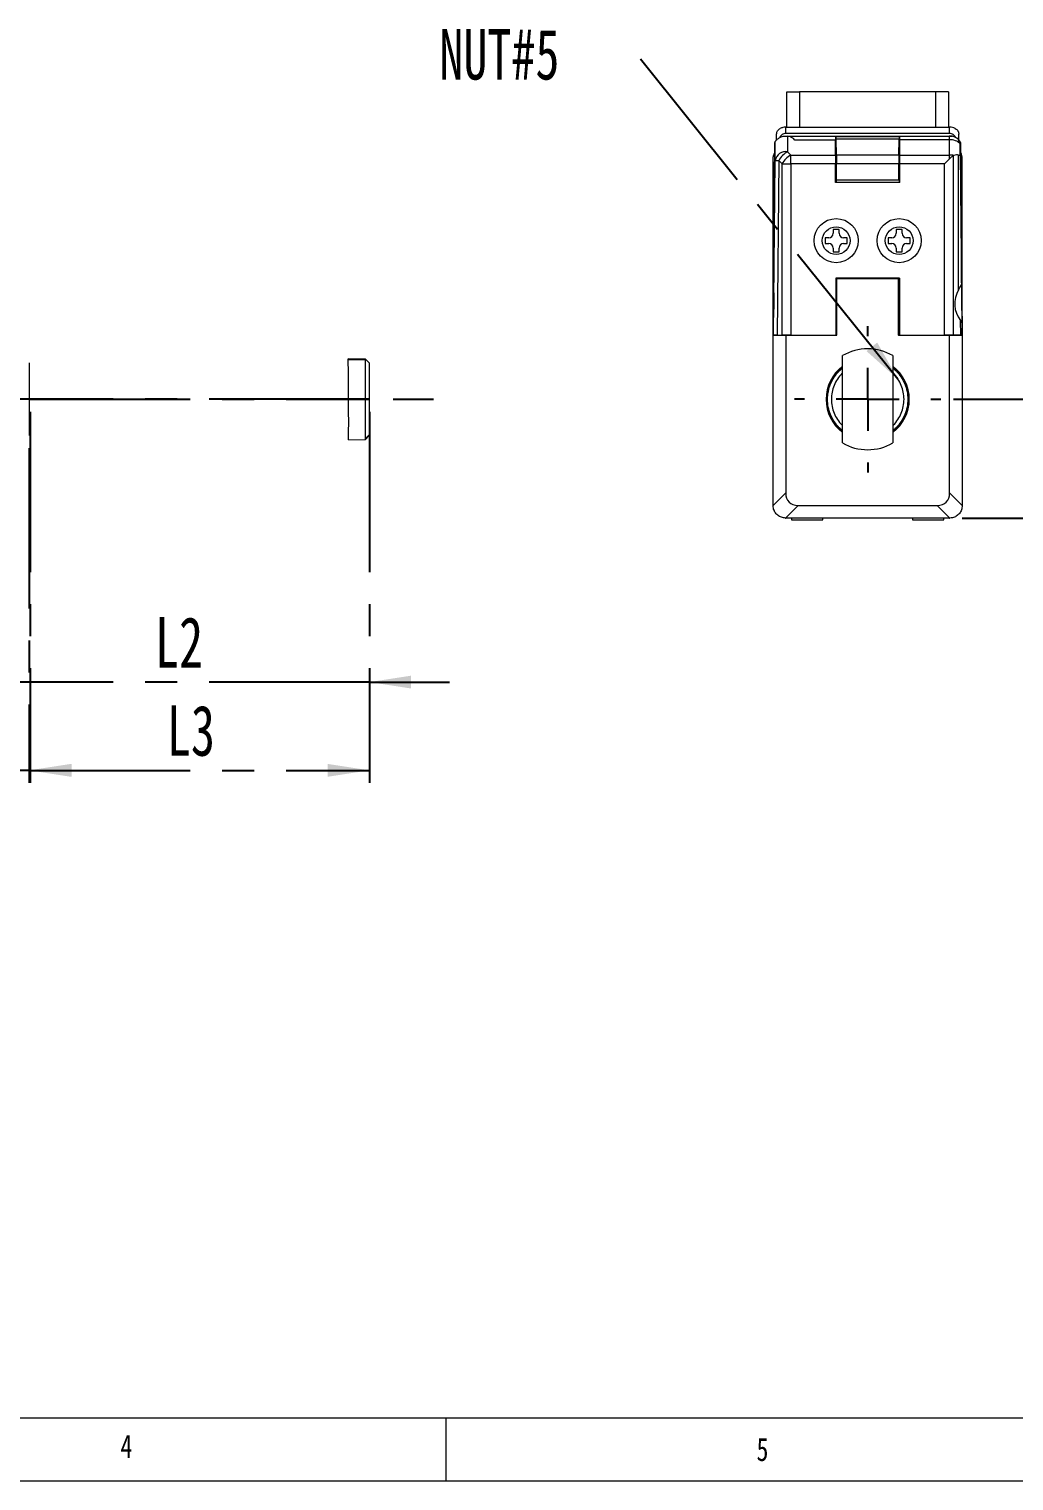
# Paper-space layout '시트2-ENG' of a CAD drawing. Header units: inches. Extents: x 0.2 to 16.3, y 0.2 to 11.5.
# Drawn here: x 6.965 to 10.04, y 0.197 to 4.731 of the extents above; entities that cross this region are included whole.
import ezdxf

# ---------------------------------------------------------------- set-up
doc = ezdxf.new("R2010")
doc.units = ezdxf.units.IN
doc.header["$MEASUREMENT"] = 0
doc.linetypes.add('CENTERX2', pattern=[0.8, 0.5, -0.1, 0.1, -0.1])
doc.layers.add('CENTER_LINE', color=7, linetype='CENTERX2')
doc.styles.add('SLDTEXTSTYLE0', font='TXT', dxfattribs={"width": 0.7})
doc.styles.add('SLDTEXTSTYLE3', font='TXT', dxfattribs={"width": 0.75})
doc.dimstyles.new('SLDDIMSTYLE0', dxfattribs={"dimtxt": 0.15748, "dimasz": 0.13, "dimexe": 0, "dimexo": 0.0625, "dimgap": 0.03937, "dimtad": 1, "dimdec": 3, "dimrnd": 1e-09, "dimzin": 12, "dimdsep": 46, "dimtxsty": 'SLDTEXTSTYLE0', "dimsah": 1, "dimcen": 0.09, "dimadec": 0, "dimazin": 3, "dimtfac": 1, "dimtdec": 3, "dimtofl": 0, "dimtmove": 0, "dimatfit": 3, "dimfxl": 1, "dimfrac": 2, "dimtolj": 1, "dimtzin": 12, "dimarcsym": 0})
doc.dimstyles.new('SLDDIMSTYLE2', dxfattribs={"dimtxt": 0.15748, "dimasz": 0.13, "dimexe": 0, "dimexo": 0.0625, "dimgap": 0.03937, "dimtad": 1, "dimdec": 3, "dimrnd": 1e-09, "dimdsep": 46, "dimtxsty": 'SLDTEXTSTYLE0', "dimsah": 1, "dimcen": 0.09, "dimadec": 0, "dimazin": 2, "dimtfac": 1, "dimtdec": 3, "dimtofl": 0, "dimtmove": 0, "dimatfit": 3, "dimfxl": 1, "dimfrac": 2, "dimtolj": 1, "dimtzin": 12, "dimarcsym": 0})
doc.dimstyles.new('SLDDIMSTYLE5', dxfattribs={"dimtxt": 0.15748, "dimasz": 0.13, "dimexe": 0, "dimexo": 0.0625, "dimgap": 0.03937, "dimtad": 1, "dimdec": 3, "dimrnd": 1e-09, "dimzin": 12, "dimdsep": 46, "dimtxsty": 'SLDTEXTSTYLE0', "dimsah": 1, "dimcen": 0.09, "dimadec": 0, "dimazin": 3, "dimtfac": 1, "dimtdec": 3, "dimtmove": 0, "dimatfit": 0, "dimfxl": 1, "dimfrac": 2, "dimtolj": 1, "dimtzin": 12, "dimarcsym": 0})
doc.dimstyles.new('SLDDIMSTYLE7', dxfattribs={"dimtxt": 0.18, "dimasz": 0.13, "dimexe": 0, "dimexo": 0.0625, "dimgap": 0, "dimtad": 0, "dimtih": 1, "dimtoh": 1, "dimdec": 0, "dimrnd": 1e-09, "dimzin": 0, "dimdsep": 46, "dimtxsty": 'Standard', "dimsah": 1, "dimcen": 0.09, "dimadec": 0, "dimazin": 0, "dimtfac": 0.13, "dimtdec": 0, "dimtofl": 0, "dimtmove": 0, "dimatfit": 3, "dimfxl": 1, "dimfrac": 2, "dimtolj": 1, "dimtzin": 0, "dimarcsym": 0})

# ---------------------------------------------------------------- blocks, each defined once
blk = doc.blocks.new('_D_46')
at = {"layer": 'CENTER_LINE'}
for p, q in [((6.9686, 3.535), (6.9686, 2.3765)), ((8.0282, 3.535), (8.0282, 2.3765)), ((6.9686, 2.4158), (8.0282, 2.4158))]:
    blk.add_line(p, q, dxfattribs=at)
for points in [[(6.9686, 2.4158), (7.0986, 2.3958), (7.0986, 2.4358)], [(8.0282, 2.4158), (7.8982, 2.4358), (7.8982, 2.3958)]]:
    blk.add_solid(points, dxfattribs=at)
at = {"layer": 'CENTER_LINE', "insert": (7.3958, 2.6188), "char_height": 0.15748, "attachment_point": 1, "style": 'SLDTEXTSTYLE0'}
blk.add_mtext('L3', dxfattribs=at)
blk = doc.blocks.new('_D_47')
at = {"layer": 'CENTER_LINE'}
for p, q in [((8.0282, 3.535), (8.0282, 2.652)), ((6.8945, 3.2425), (6.8945, 2.652)), ((6.8945, 2.6914), (6.6445, 2.6914)), ((8.0282, 2.6914), (6.8945, 2.6914)), ((8.0282, 2.6914), (8.2782, 2.6914))]:
    blk.add_line(p, q, dxfattribs=at)
for points in [[(6.8945, 2.6914), (6.7645, 2.7114), (6.7645, 2.6714)], [(8.0282, 2.6914), (8.1582, 2.6714), (8.1582, 2.7114)]]:
    blk.add_solid(points, dxfattribs=at)
at = {"layer": 'CENTER_LINE', "insert": (7.3588, 2.8944), "char_height": 0.15748, "attachment_point": 1, "style": 'SLDTEXTSTYLE0'}
blk.add_mtext('L2', dxfattribs=at)
blk = doc.blocks.new('_D_50')
at = {"layer": 'CENTER_LINE'}
for p, q in [((6.9654, 3.4216), (6.9654, 2.3765)), ((6.8945, 3.2425), (6.8945, 2.3765)), ((6.8945, 2.4158), (6.476, 2.4158)), ((6.9654, 2.4158), (6.8945, 2.4158)), ((6.9654, 2.4158), (7.2154, 2.4158))]:
    blk.add_line(p, q, dxfattribs=at)
for points in [[(6.8945, 2.4158), (6.7645, 2.4358), (6.7645, 2.3958)], [(6.9654, 2.4158), (7.0954, 2.3958), (7.0954, 2.4358)]]:
    blk.add_solid(points, dxfattribs=at)
at = {"layer": 'CENTER_LINE', "insert": (6.476, 2.6188), "char_height": 0.15748, "attachment_point": 1, "style": 'SLDTEXTSTYLE0'}
blk.add_mtext('L1', dxfattribs=at)
blk = doc.blocks.new('_D_51')
at = {"layer": 'CENTER_LINE'}
for p, q in [((10.3079, 3.5744), (10.3079, 4.257)), ((9.8514, 3.5744), (10.3473, 3.5744)), ((10.3079, 3.2035), (10.3079, 3.5744)), ((9.879, 3.2035), (10.3473, 3.2035))]:
    blk.add_line(p, q, dxfattribs=at)
for points in [[(10.3079, 3.5744), (10.2879, 3.4444), (10.3279, 3.4444)], [(10.3079, 3.2035), (10.3279, 3.3335), (10.2879, 3.3335)]]:
    blk.add_solid(points, dxfattribs=at)
at = {"layer": 'CENTER_LINE', "insert": (10.1049, 3.7741), "char_height": 0.15748, "attachment_point": 1, "rotation": 90, "style": 'SLDTEXTSTYLE0'}
blk.add_mtext('0.371', dxfattribs=at)
blk = doc.blocks.new('SW_NOTE_0_21')
at = {"layer": 'CENTER_LINE', "color": 0, "insert": (-0.6275, 0.0943), "char_height": 0.15748, "attachment_point": 1, "style": 'SLDTEXTSTYLE0'}
blk.add_mtext('NUT#5', dxfattribs=at)
blk = doc.blocks.new('SW_CENTERMARKSYMBOL_11')
at = {"layer": 'CENTER_LINE', "color": 0}
for p, q in [((0, 0.1969), (0, 0.2283)), ((0, 0), (0, 0.0984)), ((-0.1969, 0), (-0.2283, 0)), ((0, 0), (-0.0984, 0)), ((0, 0), (0, -0.0984)), ((0, 0), (0.0984, 0)), ((0.1969, 0), (0.2283, 0)), ((0, -0.1969), (0, -0.2283))]:
    blk.add_line(p, q, dxfattribs=at)

psp = doc.layouts.new('시트2-ENG')

# ---------------------------------------------------------------- linework, layer by layer
at = {"color": 7, "linetype": 'Continuous', "lineweight": 18}
for p, q in [((9.3317, 4.4241), (9.3317, 4.5343)), ((9.7963, 4.5343), (9.3711, 4.5343)), ((9.8357, 4.5343), (9.8357, 4.4241)), ((9.3278, 4.4044), (9.3278, 4.4241)), ((9.3278, 4.4241), (9.8396, 4.4241)), ((9.8396, 4.4044), (9.3278, 4.4044)), ((9.8396, 4.4044), (9.8396, 4.4241)), ((9.2884, 3.7745), (9.2937, 4.3768)), ((9.2945, 4.32), (9.2945, 4.3781)), ((9.3072, 4.3904), (9.3094, 4.392)), ((9.3278, 4.3965), (9.8396, 4.3965)), ((9.3278, 4.3965), (9.4833, 4.3965)), ((9.3338, 4.3961), (9.3338, 4.3475)), ((9.3365, 4.3956), (9.4833, 4.3956)), ((9.4833, 4.384), (9.3566, 4.384)), ((9.4833, 4.3956), (9.4833, 4.3965)), ((9.4833, 4.3956), (9.4833, 4.384)), ((9.4833, 4.3372), (9.4833, 4.384)), ((9.4853, 4.3746), (9.4833, 4.3746)), ((9.4853, 4.3729), (9.4833, 4.3729)), ((9.4861, 4.3965), (9.4853, 4.3948)), ((9.4853, 4.3729), (9.4853, 4.3948)), ((9.4853, 4.3948), (9.4854, 4.3945)), ((9.4853, 4.3017), (9.4853, 4.3729)), ((9.682, 4.3945), (9.4854, 4.3945)), ((9.486, 4.3372), (9.4856, 4.3864)), ((9.6818, 4.3864), (9.4856, 4.3864)), ((9.4861, 4.3965), (9.6813, 4.3965)), ((9.6813, 4.3965), (9.6821, 4.3948)), ((9.6814, 4.3372), (9.6818, 4.3864)), ((9.6821, 4.3948), (9.682, 4.3945)), ((9.6821, 4.3948), (9.6821, 4.3729)), ((9.6821, 4.3746), (9.6841, 4.3746)), ((9.6821, 4.3017), (9.6821, 4.3729)), ((9.6821, 4.3729), (9.6841, 4.3729)), ((9.6841, 4.3965), (9.8396, 4.3965)), ((9.6841, 4.3955), (9.6841, 4.3965)), ((9.8396, 4.3955), (9.6841, 4.3955)), ((9.6841, 4.385), (9.6841, 4.3955)), ((9.8396, 4.385), (9.6841, 4.385)), ((9.6841, 4.3372), (9.6841, 4.385)), ((9.8396, 4.385), (9.8396, 4.3955)), ((9.8396, 4.3372), (9.8396, 4.385)), ((9.8685, 4.3749), (9.8683, 4.3841)), ((9.8727, 4.3345), (9.8727, 4.3723)), ((9.8737, 4.3768), (9.879, 3.7745)), ((9.2884, 3.7745), (9.2884, 4.3257)), ((9.2897, 3.7745), (9.2945, 4.32)), ((9.306, 4.3196), (9.3012, 3.7745)), ((9.3163, 4.3094), (9.306, 4.3196)), ((9.3163, 4.3094), (9.3441, 4.3094)), ((9.3163, 3.7745), (9.3163, 4.3094)), ((9.3338, 4.3475), (9.3441, 4.3372)), ((9.3441, 4.3094), (9.3441, 4.3372)), ((9.3441, 4.3372), (9.4833, 4.3372)), ((9.4833, 4.3094), (9.3441, 4.3094)), ((9.3441, 4.3094), (9.3441, 3.7745)), ((9.4833, 4.3372), (9.4833, 4.3094)), ((9.4833, 4.2509), (9.4833, 4.3094)), ((9.6814, 4.3372), (9.486, 4.3372)), ((9.6813, 4.3094), (9.4861, 4.3094)), ((9.4861, 4.2587), (9.4861, 4.3094)), ((9.6813, 4.2587), (9.6813, 4.3094)), ((9.6841, 4.3372), (9.8396, 4.3372)), ((9.6841, 4.3094), (9.6841, 4.3372)), ((9.6841, 4.2509), (9.6841, 4.3094)), ((9.8233, 4.3094), (9.6841, 4.3094)), ((9.8233, 4.3094), (9.8396, 4.3257)), ((9.8233, 3.7745), (9.8233, 4.3094)), ((9.8396, 4.3257), (9.8396, 4.3372)), ((9.8511, 4.3347), (9.8511, 3.7745)), ((9.8674, 3.916), (9.8674, 4.3372)), ((9.879, 3.7745), (9.879, 4.3257)), ((9.4853, 4.3017), (9.4833, 4.3017)), ((9.4856, 4.2784), (9.4833, 4.2784)), ((9.4855, 4.2784), (9.4853, 4.3017)), ((9.4856, 4.2587), (9.4856, 4.2784)), ((9.6818, 4.2587), (9.6818, 4.2784)), ((9.6818, 4.2784), (9.6841, 4.2784)), ((9.6819, 4.2784), (9.6821, 4.3017)), ((9.6821, 4.3017), (9.6841, 4.3017)), ((9.4856, 4.2587), (9.4833, 4.2587)), ((9.6841, 4.2509), (9.4833, 4.2509)), ((9.4854, 4.2587), (9.4854, 4.2509)), ((9.4857, 4.2587), (9.4857, 4.2509)), ((9.4861, 4.2587), (9.4857, 4.2587)), ((9.6813, 4.2587), (9.4861, 4.2587)), ((9.6813, 4.2587), (9.6816, 4.2587)), ((9.6816, 4.2587), (9.6816, 4.2509)), ((9.6818, 4.2587), (9.6841, 4.2587)), ((9.682, 4.2587), (9.682, 4.2509)), ((9.4945, 4.1042), (9.4761, 4.1042)), ((9.4761, 4.1042), (9.4761, 4.0927)), ((9.4945, 4.0927), (9.4945, 4.1042)), ((9.6913, 4.1042), (9.6729, 4.1042)), ((9.6729, 4.1042), (9.6729, 4.0927)), ((9.6913, 4.0927), (9.6913, 4.1042)), ((9.4508, 4.079), (9.4508, 4.0606)), ((9.4623, 4.079), (9.4508, 4.079)), ((9.4508, 4.0606), (9.4623, 4.0606)), ((9.4761, 4.0468), (9.4761, 4.0353)), ((9.4761, 4.0353), (9.4945, 4.0353)), ((9.4945, 4.0353), (9.4945, 4.0468)), ((9.5197, 4.079), (9.5082, 4.079)), ((9.5082, 4.0606), (9.5197, 4.0606)), ((9.5197, 4.0606), (9.5197, 4.079)), ((9.6477, 4.079), (9.6477, 4.0606)), ((9.6592, 4.079), (9.6477, 4.079)), ((9.6477, 4.0606), (9.6592, 4.0606)), ((9.6729, 4.0468), (9.6729, 4.0353)), ((9.6729, 4.0353), (9.6913, 4.0353)), ((9.6913, 4.0353), (9.6913, 4.0468)), ((9.7166, 4.079), (9.7051, 4.079)), ((9.7051, 4.0606), (9.7166, 4.0606)), ((9.7166, 4.0606), (9.7166, 4.079)), ((9.6831, 3.9526), (9.4843, 3.9526)), ((9.4843, 3.9526), (9.4843, 3.7745)), ((9.4872, 3.7744), (9.4872, 3.9516)), ((9.4872, 3.9516), (9.6802, 3.9516)), ((9.5425, 3.9526), (9.5415, 3.9516)), ((9.5869, 3.9516), (9.5859, 3.9526)), ((9.6802, 3.7744), (9.6802, 3.9516)), ((9.6831, 3.9526), (9.6831, 3.7745)), ((9.4872, 3.9123), (9.4843, 3.9123)), ((9.6831, 3.9123), (9.6802, 3.9123)), ((9.4843, 3.8335), (9.4872, 3.8335)), ((9.6802, 3.8335), (9.6831, 3.8335)), ((9.8742, 3.7745), (9.8738, 3.8209)), ((9.8773, 3.812), (9.8776, 3.7745)), ((9.2897, 3.7745), (9.2884, 3.7745)), ((9.2884, 3.2429), (9.2884, 3.7744)), ((9.2884, 3.7744), (9.3278, 3.7744)), ((9.2886, 3.7744), (9.2886, 3.7745)), ((9.2892, 3.7744), (9.2892, 3.7745)), ((9.3012, 3.7745), (9.2897, 3.7745)), ((9.3009, 3.7744), (9.3009, 3.7745)), ((9.3012, 3.7745), (9.3163, 3.7745)), ((9.3159, 3.7744), (9.3159, 3.7745)), ((9.3441, 3.7745), (9.3163, 3.7745)), ((9.3179, 3.7744), (9.3179, 3.7745)), ((9.3278, 3.7744), (9.3278, 3.2819)), ((9.3278, 3.7744), (9.4872, 3.7744)), ((9.3441, 3.7745), (9.4843, 3.7745)), ((9.3494, 3.7745), (9.3494, 3.7744)), ((9.4872, 3.7915), (9.4843, 3.7931)), ((9.6831, 3.7758), (9.679, 3.7744)), ((9.6802, 3.7744), (9.8396, 3.7744)), ((9.6831, 3.7745), (9.8233, 3.7745)), ((9.8511, 3.7745), (9.8233, 3.7745)), ((9.8396, 3.2819), (9.8396, 3.7744)), ((9.8396, 3.7744), (9.879, 3.7744)), ((9.8435, 3.7744), (9.8435, 3.7745)), ((9.8742, 3.7745), (9.8511, 3.7745)), ((9.8632, 3.7745), (9.8632, 3.7744)), ((9.8665, 3.7745), (9.8665, 3.7744)), ((9.8776, 3.7745), (9.8742, 3.7745)), ((9.879, 3.7745), (9.8776, 3.7745)), ((9.8782, 3.7744), (9.8782, 3.7745)), ((9.8786, 3.7744), (9.8786, 3.7745)), ((9.879, 3.7744), (9.879, 3.2429)), ((8.0155, 3.6997), (7.9619, 3.7007)), ((8.0155, 3.6973), (7.962, 3.698)), ((8.0155, 3.4491), (8.0155, 3.6997)), ((8.0271, 3.6879), (8.0155, 3.6997)), ((8.0271, 3.6879), (8.0271, 3.4609)), ((9.4932, 3.6649), (9.505, 3.6745)), ((9.505, 3.438), (9.505, 3.7108)), ((9.6624, 3.7108), (9.6624, 3.5744)), ((9.6742, 3.6649), (9.6624, 3.6749)), ((9.6624, 3.5744), (9.6624, 3.438)), ((7.9632, 3.4481), (8.0155, 3.4491)), ((8.0155, 3.4516), (8.0271, 3.4632)), ((8.0155, 3.4491), (8.0271, 3.4609)), ((8.0155, 3.4516), (8.0155, 3.4491)), ((9.2884, 3.2425), (9.3278, 3.2819)), ((9.8396, 3.2819), (9.879, 3.2425)), ((9.3668, 3.2429), (9.3274, 3.2035)), ((9.3668, 3.2429), (9.8006, 3.2429)), ((9.84, 3.2035), (9.8006, 3.2429)), ((9.8396, 3.2035), (9.3278, 3.2035)), ((9.3455, 3.2035), (9.3455, 3.1976)), ((9.3455, 3.1976), (9.3947, 3.1976)), ((9.3947, 3.1976), (9.4439, 3.1976)), ((9.4439, 3.1976), (9.4439, 3.2035)), ((9.7235, 3.2035), (9.7235, 3.1976)), ((9.7235, 3.1976), (9.7727, 3.1976)), ((9.7727, 3.1976), (9.8219, 3.1976)), ((9.8219, 3.1976), (9.8219, 3.2035)), ((0.3937, 0.3937), (16.1516, 0.3937)), ((8.2677, 0.1969), (8.2677, 0.3937)), ((0.1969, 0.1969), (16.3386, 0.1969))]:
    psp.add_line(p, q, dxfattribs=at)
at = {"color": 8, "linetype": 'Continuous', "lineweight": 18}
for p, q in [((9.3711, 4.5343), (9.3711, 4.4241)), ((9.7963, 4.4241), (9.7963, 4.5343))]:
    psp.add_line(p, q, dxfattribs=at)
at = {"color": 7, "linetype": 'Continuous', "lineweight": 18}
for centre, radius in [((9.4853, 4.0698), 0.0689), ((9.6821, 4.0698), 0.0689), ((9.4853, 4.0698), 0.0433), ((9.6821, 4.0698), 0.0433)]:
    psp.add_circle(centre, radius, dxfattribs=at)
for centre, radius, start, end in [((9.8396, 4.3847), 0.0394, 63.6986, 90), ((9.3278, 4.3572), 0.0394, 147.8199, 150.0528), ((9.3278, 4.3572), 0.0394, 43.0427, 81.1675), ((9.8396, 4.3572), 0.0394, 82.4835, 90), ((9.8396, 4.3572), 0.0394, 77.3403, 90), ((9.8412, 4.3399), 0.0451, 45.8236, 92.0725), ((9.8396, 4.3572), 0.0394, 32.6672, 77.3403), ((9.8396, 4.3572), 0.0394, 29.9472, 32.6672), ((9.329, 4.3125), 0.0353, 82.1272, 167.7363), ((9.3063, 4.5217), 0.2021, 266.658, 269.9281), ((9.3635, 4.29), 0.0647, 117.2738, 152.7262), ((9.3737, 4.2797), 0.0647, 117.2738, 152.7262), ((9.8397, 4.2829), 0.0543, 76.0861, 90.0792), ((9.8603, 4.3205), 0.0169, 116.6059, 122.8064), ((9.8396, 4.3257), 0.0394, 0, 29.123), ((9.4623, 4.0927), 0.0138, 270, 0), ((9.5082, 4.0927), 0.0138, 180, 270), ((9.6592, 4.0927), 0.0138, 270, 0), ((9.7051, 4.0927), 0.0138, 180, 270), ((9.4623, 4.0468), 0.0138, 0, 90), ((9.5082, 4.0468), 0.0138, 90, 180), ((9.6592, 4.0468), 0.0138, 0, 90), ((9.7051, 4.0468), 0.0138, 90, 180), ((9.938, 3.8729), 0.0827, 148.6229, 218.9833), ((9.5837, 3.5744), 0.1575, 60, 120), ((-5.5706, 3.5023), 13.5339, 359.77056, 0.84026), ((9.5837, 3.5744), 0.1299, 127.3052, 232.6948), ((9.5837, 3.5744), 0.1299, 307.3052, 52.6948), ((9.5837, 3.5744), 0.1575, 240, 270), ((9.5837, 3.5744), 0.1575, 270, 300), ((9.3278, 3.2429), 0.0394, 180, 180.573), ((9.8396, 3.2429), 0.0394, 359.427, 0), ((9.3278, 3.2429), 0.0394, 269.427, 270), ((9.8396, 3.2429), 0.0394, 270, 270.573)]:
    psp.add_arc(centre, radius, start, end, dxfattribs=at)
for centre, major_axis, ratio, start_param, end_param in [((9.8396, 4.27), (0.0278, 0.0672), 0.414214, 0, 0.445561), ((9.8396, 4.3257), (0.0394, 0), 0.414214, 0.573826, 0.785398), ((9.8396, 8.1447), (-0.0394, 4.5115), 0.000076, 2.576493, 2.77517), ((9.8773, 3.8729), (-0.0007, 0.0827), 0.008727, 2.398373, 7.046704), ((9.4057, 3.3209), (-0.0675, -0.0675), 0.57735, 5.759587, 6.806784), ((9.7617, 3.3209), (0.0675, -0.0675), 0.57735, 5.759587, 6.806784)]:
    psp.add_ellipse(centre, major_axis=major_axis, ratio=ratio, start_param=start_param, end_param=end_param, dxfattribs=at)
psp.add_ellipse((9.2901, 3.8729), major_axis=(0.0003, 0.0335), ratio=0.008727, dxfattribs=at)
for points in [[(9.3317, 4.5343), (9.3323, 4.5343), (9.3335, 4.5343), (9.3426, 4.5343), (9.3556, 4.5343), (9.3659, 4.5343), (9.3711, 4.5343)], [(9.8357, 4.5343), (9.8351, 4.5343), (9.8339, 4.5343), (9.8248, 4.5343), (9.8118, 4.5343), (9.8015, 4.5343), (9.7963, 4.5343)], [(9.4655, 3.5254), (9.4627, 3.5333), (9.457, 3.5492), (9.4562, 3.566), (9.4557, 3.5744)]]:
    psp.add_open_spline(points, degree=3, dxfattribs=at)
for points, knots in [([(9.2991, 4.3847), (9.2991, 4.3878), (9.2992, 4.3941), (9.2993, 4.3998), (9.2994, 4.4027)], [0, 0, 0, 0, 0.479315, 1, 1, 1, 1]), ([(9.2994, 4.4027), (9.2996, 4.4045), (9.2999, 4.4081), (9.3023, 4.4131), (9.3057, 4.4173), (9.3088, 4.4191), (9.3103, 4.42)], [0, 0, 0, 0, 0.268398, 0.522178, 0.764747, 1, 1, 1, 1]), ([(9.3278, 4.4044), (9.3258, 4.4042), (9.3219, 4.4039), (9.3166, 4.4012), (9.3121, 4.3973), (9.3104, 4.3938), (9.3095, 4.392)], [0, 0, 0, 0, 0.249883, 0.499844, 0.749883, 1, 1, 1, 1]), ([(9.3278, 4.4241), (9.3248, 4.4239), (9.3187, 4.4236), (9.3131, 4.4212), (9.3103, 4.42)], [0, 0, 0, 0, 0.500008, 1, 1, 1, 1]), ([(9.8579, 4.392), (9.857, 4.3938), (9.8553, 4.3973), (9.8508, 4.4012), (9.8455, 4.4039), (9.8416, 4.4042), (9.8396, 4.4044)], [0, 0, 0, 0, 0.250117, 0.500156, 0.750117, 1, 1, 1, 1]), ([(9.857, 4.42), (9.8588, 4.419), (9.8623, 4.4168), (9.8659, 4.4119), (9.8677, 4.407), (9.8679, 4.4039), (9.868, 4.4027)], [0, 0, 0, 0, 0.270501, 0.54064, 0.820446, 1, 1, 1, 1]), ([(9.8683, 4.3847), (9.8683, 4.3876), (9.8682, 4.3939), (9.8681, 4.3996), (9.868, 4.4027)], [0, 0, 0, 0, 0.4520547, 1, 1, 1, 1]), ([(9.2945, 4.3781), (9.2946, 4.3784), (9.2949, 4.3789), (9.2982, 4.3834), (9.3044, 4.3894), (9.314, 4.3946), (9.3244, 4.397), (9.3313, 4.3963), (9.3338, 4.3961)], [0, 0, 0, 0, 0.154072, 0.309207, 0.488335, 0.671502, 0.878231, 1, 1, 1, 1]), ([(9.4856, 4.3864), (9.4856, 4.389), (9.4855, 4.3935), (9.4855, 4.3942), (9.4854, 4.3945)], [0, 0, 0, 0, 0.557681, 1, 1, 1, 1]), ([(9.682, 4.3945), (9.6819, 4.394), (9.6819, 4.3931), (9.6818, 4.3885), (9.6818, 4.3864)], [0, 0, 0, 0, 0.557682, 1, 1, 1, 1]), ([(9.8482, 4.3956), (9.8482, 4.3956), (9.8481, 4.3956), (9.8467, 4.3955), (9.8446, 4.3955), (9.8421, 4.3955), (9.8404, 4.3955), (9.8396, 4.3955)], [0, 0, 0, 0, 0.209529, 0.419059, 0.628588, 0.838117, 1, 1, 1, 1]), ([(9.8727, 4.3784), (9.8727, 4.3784), (9.8727, 4.3782), (9.8727, 4.3767), (9.8727, 4.3745), (9.8727, 4.3726), (9.8727, 4.3723)], [0, 0, 0, 0, 0.238751, 0.502449, 0.923769, 1, 1, 1, 1]), ([(9.2884, 4.3257), (9.2886, 4.3291), (9.2891, 4.3358), (9.292, 4.3418), (9.2934, 4.3446)], [0, 0, 0, 0, 0.522752, 1, 1, 1, 1]), ([(9.486, 4.3372), (9.4861, 4.3326), (9.4861, 4.3244), (9.4861, 4.314), (9.4861, 4.3094)], [0, 0, 0, 0, 0.557568, 1, 1, 1, 1]), ([(9.6814, 4.3372), (9.6813, 4.3326), (9.6813, 4.3244), (9.6813, 4.314), (9.6813, 4.3094)], [0, 0, 0, 0, 0.557568, 1, 1, 1, 1]), ([(9.8511, 4.3347), (9.8482, 4.3327), (9.8443, 4.3302), (9.8405, 4.3265), (9.8396, 4.3257)], [0, 0, 0, 0, 0.765617, 1, 1, 1, 1]), ([(9.8674, 3.916), (9.8703, 3.9208), (9.8737, 3.9266), (9.8759, 3.9318), (9.8762, 3.9326)], [0, 0, 0, 0, 0.837006, 1, 1, 1, 1]), ([(9.8738, 3.8209), (9.8749, 3.8192), (9.8769, 3.8162), (9.8772, 3.8133), (9.8773, 3.812)], [0, 0, 0, 0, 0.582995, 1, 1, 1, 1]), ([(6.9654, 3.6879), (6.9654, 3.6874), (6.9654, 3.6866), (6.9654, 3.6798), (6.9654, 3.6693), (6.9654, 3.6551), (6.9654, 3.6378), (6.9654, 3.618), (6.9654, 3.5966), (6.9654, 3.5744), (6.9654, 3.5521), (6.9654, 3.5307), (6.9654, 3.5109), (6.9654, 3.4936), (6.9654, 3.4794), (6.9654, 3.469), (6.9654, 3.4622), (6.9654, 3.4614), (6.9654, 3.4609)], [0, 0, 0, 0, 0.062861, 0.125163, 0.187767, 0.250235, 0.312647, 0.375273, 0.437567, 0.500217, 0.562569, 0.625102, 0.687653, 0.749999, 0.812654, 0.87494, 0.937556, 1, 1, 1, 1]), ([(9.4932, 3.6649), (9.4887, 3.66), (9.4794, 3.6498), (9.4669, 3.6284), (9.4576, 3.6027), (9.4564, 3.5843), (9.4557, 3.5744)], [0, 0, 0, 0, 0.213785, 0.44234, 0.70087, 1, 1, 1, 1]), ([(9.505, 3.4777), (9.5016, 3.4803), (9.4917, 3.488), (9.479, 3.5045), (9.4672, 3.5261), (9.46, 3.5498), (9.4576, 3.5744), (9.4601, 3.599), (9.4672, 3.6227), (9.479, 3.6443), (9.4917, 3.6608), (9.5016, 3.6684), (9.505, 3.671)], [0, 0, 0, 0, 0.057363, 0.167999, 0.278687, 0.389361, 0.500023, 0.610691, 0.721362, 0.832019, 0.942661, 1, 1, 1, 1]), ([(9.505, 3.6558), (9.5044, 3.6554), (9.4982, 3.6503), (9.4889, 3.6376), (9.4781, 3.6181), (9.4717, 3.5966), (9.4695, 3.5744), (9.4717, 3.5521), (9.4782, 3.5306), (9.489, 3.5112), (9.4982, 3.4984), (9.5045, 3.4934), (9.505, 3.493)], [0, 0, 0, 0, 0.010982, 0.133177, 0.255789, 0.377752, 0.500412, 0.622488, 0.744918, 0.867386, 0.98945, 1, 1, 1, 1]), ([(9.6624, 3.671), (9.6658, 3.6684), (9.6757, 3.6608), (9.6884, 3.6443), (9.7002, 3.6227), (9.7074, 3.599), (9.7098, 3.5744), (9.7073, 3.5498), (9.7001, 3.5261), (9.6884, 3.5045), (9.6756, 3.488), (9.6658, 3.4803), (9.6624, 3.4777)], [0, 0, 0, 0, 0.057331, 0.1680267, 0.2787183, 0.3893869, 0.5000413, 0.6107133, 0.7214048, 0.8320582, 0.9426261, 1, 1, 1, 1]), ([(9.6624, 3.493), (9.663, 3.4934), (9.6692, 3.4985), (9.6785, 3.5113), (9.6892, 3.5307), (9.6957, 3.5522), (9.6979, 3.5745), (9.6957, 3.5967), (9.6892, 3.6182), (9.6784, 3.6377), (9.6692, 3.6504), (9.6629, 3.6554), (9.6624, 3.6558)], [0, 0, 0, 0, 0.010976, 0.133172, 0.255784, 0.377762, 0.500423, 0.622499, 0.74493, 0.867405, 0.989448, 1, 1, 1, 1]), ([(9.6742, 3.6649), (9.6798, 3.6586), (9.6909, 3.6461), (9.7026, 3.6236), (9.7102, 3.5995), (9.7112, 3.5828), (9.7116, 3.5744)], [0, 0, 0, 0, 0.24998, 0.499986, 0.749993, 1, 1, 1, 1]), ([(9.4557, 3.5744), (9.4558, 3.5829), (9.4559, 3.5922), (9.4587, 3.6011), (9.459, 3.602)], [0, 0, 0, 0, 0.902588, 1, 1, 1, 1]), ([(9.6624, 3.4739), (9.6633, 3.4744), (9.6713, 3.4797), (9.684, 3.494), (9.6991, 3.5169), (9.7095, 3.5444), (9.7109, 3.5642), (9.7116, 3.5744)], [0, 0, 0, 0, 0.025222, 0.247582, 0.484147, 0.734994, 1, 1, 1, 1]), ([(9.7116, 3.5744), (9.7115, 3.5659), (9.7114, 3.5564), (9.7086, 3.5473), (9.7082, 3.5463)], [0, 0, 0, 0, 0.8843083, 1, 1, 1, 1]), ([(9.505, 3.474), (9.5025, 3.4758), (9.495, 3.4814), (9.4845, 3.493), (9.4734, 3.5083), (9.4681, 3.5197), (9.4655, 3.5254)], [0, 0, 0, 0, 0.138997, 0.425998, 0.712999, 1, 1, 1, 1]), ([(8.0155, 3.4515), (8.0166, 3.452), (8.0191, 3.453), (8.0211, 3.4549), (8.0221, 3.4559)], [0, 0, 0, 0, 0.4580721, 1, 1, 1, 1]), ([(9.3274, 3.2035), (9.323, 3.204), (9.3142, 3.205), (9.3025, 3.2118), (9.2937, 3.2218), (9.2891, 3.2327), (9.2886, 3.2398), (9.2884, 3.2425)], [0, 0, 0, 0, 0.2167717, 0.4334534, 0.649886, 0.8645239, 1, 1, 1, 1]), ([(9.879, 3.2425), (9.8785, 3.2381), (9.8775, 3.2293), (9.8707, 3.2176), (9.8607, 3.2088), (9.8498, 3.2043), (9.8427, 3.2037), (9.84, 3.2035)], [0, 0, 0, 0, 0.216772, 0.433453, 0.649886, 0.864524, 1, 1, 1, 1])]:
    psp.add_open_spline(points, degree=3, knots=knots, dxfattribs=at)
at = {"layer": 'CENTER_LINE'}
for p, q in [((8.0282, 3.5744), (6.819, 3.5744)), ((6.9686, 3.5744), (8.0282, 3.5744)), ((8.0008, 3.5744), (7.9956, 3.5744)), ((8.1021, 3.5744), (8.2279, 3.5744))]:
    psp.add_line(p, q, dxfattribs=at)

# ---------------------------------------------------------------- block references
for name, p in [('SW_NOTE_0_21', (8.8739, 4.6362)), ('SW_CENTERMARKSYMBOL_11', (9.5837, 3.5744))]:
    psp.add_blockref(name, p, dxfattribs=at)

# ---------------------------------------------------------------- texts
at = {"color": 7, "linetype": 'Continuous', "lineweight": 0, "char_height": 0.0729, "attachment_point": 1, "style": 'SLDTEXTSTYLE3'}
for s, insert in [('4', (7.2507, 0.3413)), ('5', (9.2367, 0.332))]:
    psp.add_mtext(s, dxfattribs=dict(at, insert=insert))

# ---------------------------------------------------------------- dimensions: what is measured, and where the dimension line sits
at = {"layer": 'CENTER_LINE'}
dim = psp.add_linear_dim(base=(10.3079, 3.5744), p1=(9.8396, 3.2035), p2=(9.812, 3.5744), angle=90, dimstyle='SLDDIMSTYLE2', dxfattribs=at)
dim.commit()
dim.dimension.update_dxf_attribs({"geometry": '_D_51', "text_midpoint": (10.3079, 4.0155), "dimtype": 160})
for base, p1, p2, text, dimstyle, picture, middle in [((6.8945, 2.6914), (8.0282, 3.5744), (6.8945, 3.2819), 'L2', 'SLDDIMSTYLE5', '_D_47', (7.4614, 2.6914)), ((8.0282, 2.4158), (6.9686, 3.5744), (8.0282, 3.5744), 'L3', 'SLDDIMSTYLE0', '_D_46', (7.4984, 2.4158)), ((6.8945, 2.4158), (6.9654, 3.4609), (6.8945, 3.2819), 'L1', 'SLDDIMSTYLE5', '_D_50', (6.5786, 2.4158))]:
    dim = psp.add_linear_dim(base=base, p1=p1, p2=p2, text=text, dimstyle=dimstyle, dxfattribs=at)
    dim.commit()
    dim.dimension.update_dxf_attribs({"geometry": picture, "text_midpoint": middle, "dimtype": 160})

# ---------------------------------------------------------------- leaders
psp.add_leader([(9.6783, 3.637), (8.8739, 4.6362)], dimstyle='SLDDIMSTYLE7', dxfattribs=at)

doc.saveas('drawing.dxf')
